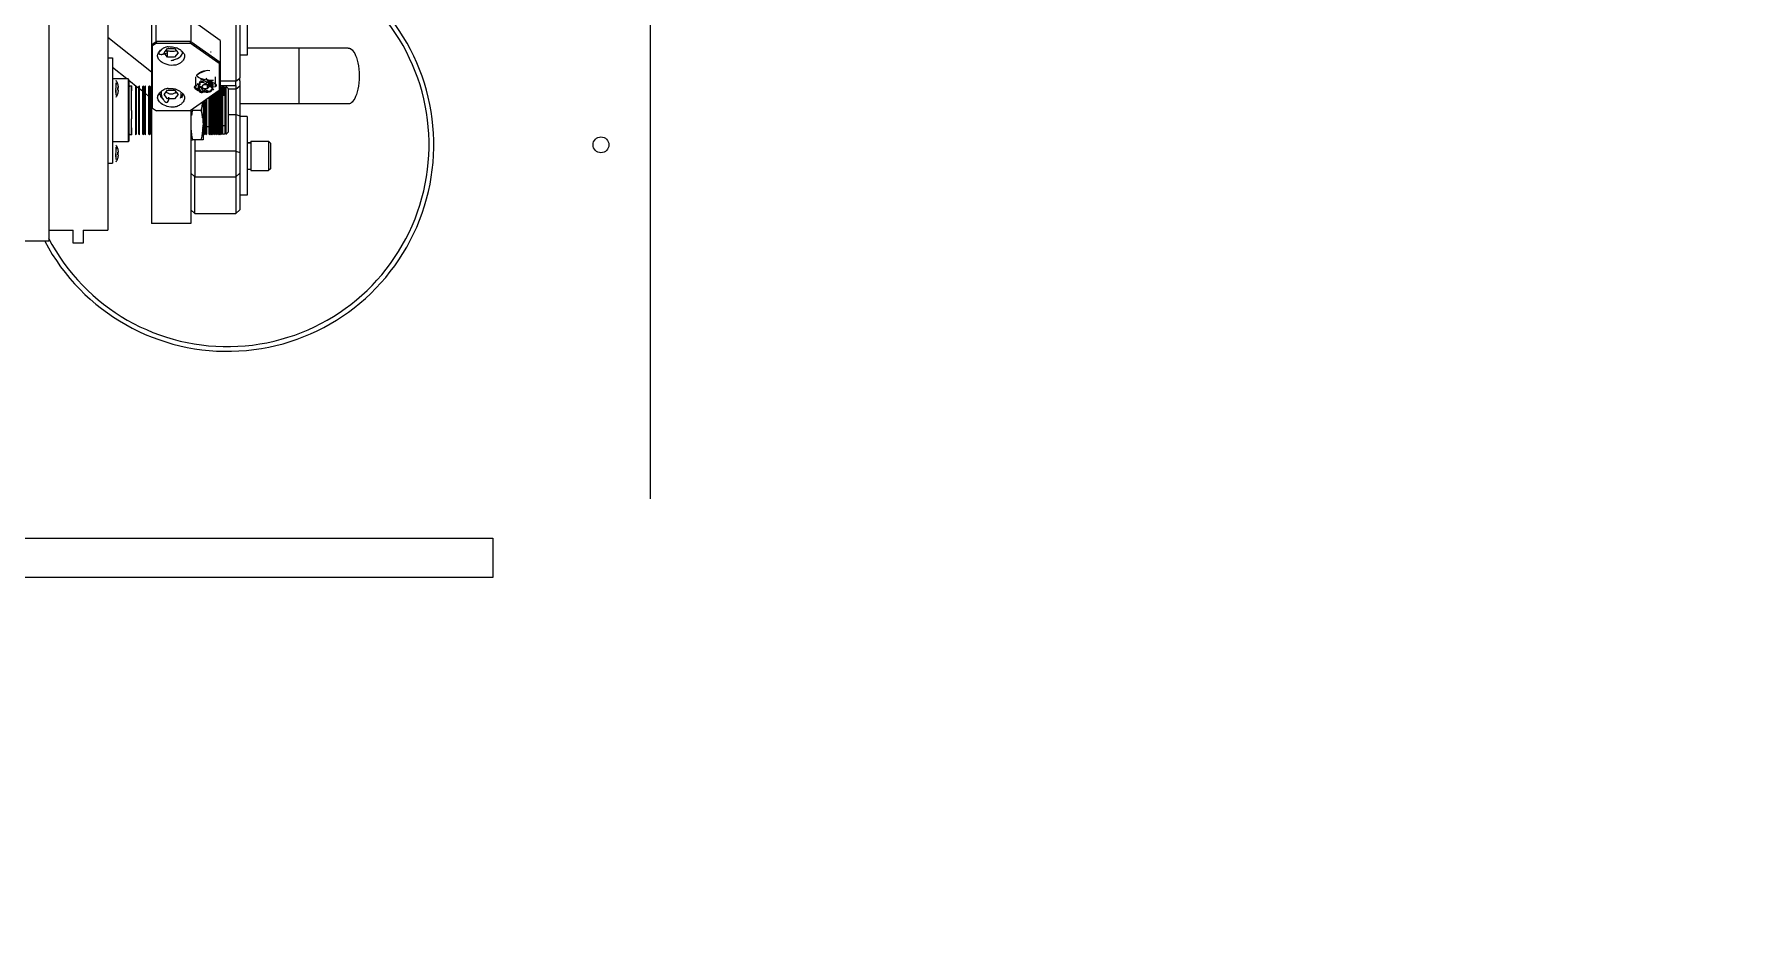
# Model space of a CAD drawing. Header units: centimetres. Extents: x 405464 to 563355, y 50011 to 66875.
# Drawn here: x 512105.6 to 512160.4, y 53160.4 to 53189.4 of the extents above; entities that cross this region are included whole.
import ezdxf

# ---------------------------------------------------------------- set-up
doc = ezdxf.new("R2010")
doc.units = ezdxf.units.CM
doc.linetypes.add('DASHED2', pattern=[9.525, 6.35, -3.175])
doc.layers.get('0').update_dxf_attribs({"lineweight": 9})
doc.layers.add('0-KRCN-MİMARİ-220526', color=8, linetype='Continuous', lineweight=9)
doc.layers.add('03__ASM_ALL_CURVES', color=7, linetype='Continuous')
doc.layers.add('DV_alçıpanel_duvar_yeni', color=1, linetype='Continuous', lineweight=20, true_color=0xff0000)

# ---------------------------------------------------------------- blocks, each defined once
blk = doc.blocks.new('A$C64829d13')
at = {"color": 8, "linetype": 'Continuous'}
for p, q in [((148.5697, 92.3624), (158.3106, 92.3624)), ((148.5697, 92.1973), (148.5697, 92.3624)), ((158.3106, 92.1973), (148.5697, 92.1973)), ((147.9093, 89.8818), (147.9093, 92.0322)), ((150.2896, 90.959), (150.3308, 90.959)), ((150.2896, 90.9048), (150.2896, 90.959)), ((150.3308, 90.959), (150.3308, 90.9048)), ((150.434, 90.9508), (150.5413, 90.9508)), ((150.434, 85.8492), (150.434, 90.9508)), ((149.8375, 90.8765), (150.0026, 90.8765)), ((149.8375, 90.4037), (149.8375, 90.8765)), ((150.0026, 86.0724), (150.0026, 90.8765)), ((150.2896, 90.9048), (150.1864, 90.9048)), ((150.1864, 89.6865), (150.1864, 90.9048)), ((150.434, 90.9048), (150.3308, 90.9048)), ((149.6311, 90.8187), (149.6477, 90.8352)), ((149.6311, 90.7579), (149.6311, 90.8187)), ((149.821, 90.8352), (149.6477, 90.8352)), ((149.6477, 90.2976), (149.6477, 90.8352)), ((149.821, 90.8352), (149.821, 90.6812)), ((149.8375, 90.8187), (149.821, 90.8352)), ((149.6014, 90.7579), (149.6311, 90.7579)), ((149.6014, 90.4277), (149.6014, 90.7579)), ((149.6311, 90.6989), (149.6311, 90.7579)), ((149.6311, 90.2779), (149.6311, 90.6989)), ((149.5034, 90.6464), (149.5116, 90.6547)), ((149.5034, 90.5391), (149.5034, 90.6464)), ((149.5859, 90.6547), (149.5116, 90.6547)), ((149.5116, 90.5309), (149.5116, 90.6547)), ((149.5859, 90.5309), (149.5859, 90.6547)), ((149.6014, 90.6479), (149.5859, 90.6479)), ((149.6477, 90.6812), (149.6311, 90.6657)), ((149.821, 90.6812), (149.6477, 90.6812)), ((149.821, 90.5256), (149.821, 90.6812)), ((149.821, 90.6812), (149.8375, 90.6657)), ((150.1864, 90.623), (150.1666, 90.623)), ((150.1666, 90.1805), (150.1666, 90.623)), ((149.6477, 90.5722), (149.6311, 90.5786)), ((149.6477, 90.5722), (149.821, 90.5722)), ((150.1439, 90.5876), (150.1406, 90.5876)), ((150.1439, 90.5771), (150.1406, 90.5771)), ((150.1439, 90.5876), (150.1409, 90.5876)), ((150.1439, 90.5771), (150.1432, 90.5771)), ((150.1439, 90.6025), (150.1437, 90.6027)), ((150.1439, 90.5622), (150.1437, 90.562)), ((150.1439, 90.5876), (150.1438, 90.5841)), ((150.1438, 90.5806), (150.1438, 90.5841)), ((150.1439, 90.5771), (150.1438, 90.5806)), ((150.151, 90.6056), (150.151, 90.6073)), ((150.151, 90.5591), (150.151, 90.5574)), ((150.1511, 90.5564), (150.1512, 90.5574)), ((150.1512, 90.6073), (150.1513, 90.6041)), ((150.1512, 90.5574), (150.1516, 90.5735)), ((150.1513, 90.6041), (150.1516, 90.5912)), ((150.1516, 90.5912), (150.1516, 90.5895)), ((150.1516, 90.5895), (150.1517, 90.586)), ((150.1516, 90.5752), (150.1517, 90.5787)), ((150.1516, 90.5735), (150.1516, 90.5752)), ((149.5034, 90.5391), (149.5116, 90.5309)), ((149.5859, 90.5309), (149.5116, 90.5309)), ((149.5859, 90.5383), (149.6014, 90.5383)), ((149.6014, 90.5376), (149.5859, 90.5376)), ((149.6807, 90.4932), (149.6906, 90.5032)), ((149.6807, 90.3103), (149.6807, 90.4932)), ((149.6906, 90.3002), (149.6906, 90.5032)), ((149.6947, 90.499), (149.6989, 90.5033)), ((149.6947, 90.3044), (149.6947, 90.499)), ((149.6989, 90.5033), (149.7031, 90.499)), ((149.7073, 90.5033), (149.7031, 90.499)), ((149.7031, 90.499), (149.7031, 90.3044)), ((149.7073, 90.5033), (149.7104, 90.5002)), ((149.7073, 90.3002), (149.7073, 90.5032)), ((149.7116, 90.5008), (149.7157, 90.5049)), ((149.7116, 90.5008), (149.7116, 90.3027)), ((149.7157, 90.3176), (149.7157, 90.5049)), ((149.7159, 90.5049), (149.7159, 90.3177)), ((149.72, 90.5008), (149.7159, 90.5049)), ((149.72, 90.5008), (149.7241, 90.5049)), ((149.72, 90.5008), (149.72, 90.3194)), ((149.7241, 90.3235), (149.7241, 90.5049)), ((149.7284, 90.5008), (149.7325, 90.5049)), ((149.7284, 90.5008), (149.7284, 90.3266)), ((149.7325, 90.3288), (149.7325, 90.5049)), ((149.7368, 90.5008), (149.741, 90.5049)), ((149.7368, 90.5008), (149.7368, 90.3347)), ((149.741, 90.3355), (149.741, 90.5049)), ((149.7453, 90.5008), (149.7494, 90.5049)), ((149.7453, 90.5008), (149.7453, 90.3398)), ((149.7494, 90.3414), (149.7494, 90.5049)), ((149.7496, 90.5049), (149.7496, 90.3415)), ((149.7537, 90.5008), (149.7496, 90.5049)), ((149.7537, 90.5008), (149.7578, 90.5049)), ((149.7537, 90.5008), (149.7537, 90.3445)), ((149.7578, 90.3474), (149.7578, 90.5049)), ((149.758, 90.5049), (149.758, 90.3475)), ((149.7621, 90.5008), (149.758, 90.5049)), ((149.7621, 90.3504), (149.7621, 90.5008)), ((149.7705, 90.5008), (149.7747, 90.5049)), ((149.7705, 90.5008), (149.7705, 90.3564)), ((149.7747, 90.3593), (149.7747, 90.5049)), ((149.779, 90.5008), (149.7831, 90.5049)), ((149.779, 90.5008), (149.779, 90.3638)), ((149.7831, 90.3653), (149.7831, 90.5049)), ((149.786, 90.3673), (149.786, 90.5257)), ((149.786, 90.5256), (149.8305, 90.5256)), ((149.8375, 90.5256), (149.8305, 90.5256)), ((150.0065, 90.5008), (150.0106, 90.5049)), ((150.0065, 90.5008), (150.0065, 90.3027)), ((150.0106, 90.2985), (150.0106, 90.5049)), ((150.0108, 90.5049), (150.0108, 90.2985)), ((150.0149, 90.5008), (150.0108, 90.5049)), ((150.0149, 90.3027), (150.0149, 90.5008)), ((150.0277, 90.5049), (150.0277, 90.2985)), ((150.0318, 90.5008), (150.0277, 90.5049)), ((150.0318, 90.3027), (150.0318, 90.5008)), ((150.0361, 90.5049), (150.0361, 90.2985)), ((150.0402, 90.5008), (150.0361, 90.5049)), ((150.0402, 90.3027), (150.0402, 90.5008)), ((150.0529, 90.5049), (150.0529, 90.2985)), ((150.0571, 90.5008), (150.0529, 90.5049)), ((150.0571, 90.3027), (150.0571, 90.5008)), ((150.0655, 90.5008), (150.0696, 90.5049)), ((150.0655, 90.5008), (150.0655, 90.3027)), ((150.0696, 90.2985), (150.0696, 90.5049)), ((150.0868, 90.5048), (150.0867, 90.4839)), ((150.0867, 90.4749), (150.0868, 90.5043)), ((150.0867, 90.4839), (150.0867, 90.4749)), ((150.0869, 90.5043), (150.0868, 90.5049)), ((150.0868, 90.5043), (150.0868, 90.5048)), ((150.0956, 90.5289), (150.1005, 90.5338)), ((150.0956, 90.5289), (150.0956, 90.2746)), ((150.1005, 90.5338), (150.1666, 90.5338)), ((150.1005, 90.2697), (150.1005, 90.5338)), ((149.6014, 90.4277), (149.6311, 90.4277)), ((149.6311, 90.4259), (149.6477, 90.4196)), ((149.6807, 90.4196), (149.6477, 90.4196)), ((149.6968, 90.4662), (149.7031, 90.4662)), ((149.7073, 90.4662), (149.7104, 90.4662)), ((149.7284, 90.4688), (149.7241, 90.4688)), ((149.7368, 90.4688), (149.7325, 90.4688)), ((149.7453, 90.4688), (149.741, 90.4688)), ((149.7705, 90.4688), (149.7621, 90.4688)), ((149.779, 90.4196), (149.7731, 90.4196)), ((149.786, 90.4196), (149.7831, 90.4196)), ((150.0867, 90.4749), (150.0868, 90.4514)), ((150.0868, 90.4514), (150.0868, 90.4367)), ((149.1771, 90.3747), (149.6311, 90.3747)), ((149.3835, 90.1401), (149.3835, 90.3747)), ((149.7031, 90.3373), (149.6968, 90.3373)), ((149.699, 90.3002), (149.699, 90.3373)), ((149.7104, 90.3373), (149.7073, 90.3373)), ((149.7186, 90.3182), (149.8396, 90.4037)), ((149.793, 90.4017), (149.8305, 90.4017)), ((149.8375, 90.4037), (149.9808, 90.4037)), ((149.8903, 90.3349), (149.9052, 90.3531)), ((149.9052, 90.3531), (149.935, 90.3531)), ((149.9303, 90.3514), (149.9296, 90.3461)), ((149.9324, 90.3636), (149.9318, 90.3624)), ((149.935, 90.3531), (149.9499, 90.3349)), ((149.9808, 90.4037), (149.9828, 90.4037)), ((149.9977, 90.3918), (149.9808, 90.4037)), ((150.0026, 90.3897), (149.9977, 90.3918)), ((149.9977, 90.3918), (149.9977, 90.1308)), ((149.9983, 90.3927), (150.0026, 90.3897)), ((150.0026, 90.3511), (150.0065, 90.348)), ((150.0149, 90.3414), (150.0277, 90.3314)), ((150.0867, 90.4017), (150.0868, 90.3834)), ((150.0868, 90.3834), (150.0867, 90.3668)), ((149.6477, 90.313), (149.6311, 90.298)), ((149.6477, 90.2788), (149.6311, 90.2661)), ((149.6311, 90.2779), (149.6311, 90.2652)), ((149.6477, 90.313), (149.6807, 90.313)), ((149.7137, 90.2976), (149.6477, 90.2976)), ((149.6477, 90.2976), (149.6477, 90.2788)), ((149.6477, 90.2788), (149.7137, 90.2788)), ((149.6477, 88.6229), (149.6477, 90.2788)), ((149.6807, 90.3103), (149.6889, 90.3019)), ((149.6947, 90.313), (149.699, 90.313)), ((149.7031, 90.3044), (149.699, 90.3002)), ((149.7031, 90.3044), (149.7073, 90.3002)), ((149.7073, 90.313), (149.7116, 90.313)), ((149.7193, 90.3202), (149.7137, 90.3162)), ((149.7186, 90.3182), (149.7137, 90.3162)), ((149.7137, 90.1081), (149.7137, 90.3162)), ((149.7186, 90.2044), (149.7186, 90.3182)), ((149.7284, 90.3347), (149.7241, 90.3347)), ((149.7368, 90.3347), (149.7325, 90.3347)), ((149.7345, 90.2613), (149.7345, 90.2987)), ((149.7486, 90.2847), (149.7499, 90.2826)), ((149.7493, 90.2758), (149.7553, 90.2792)), ((149.7609, 90.3022), (149.7683, 90.3113)), ((149.7609, 90.3022), (149.7609, 90.2976)), ((149.7683, 90.293), (149.7609, 90.3022)), ((149.7683, 90.3113), (149.7832, 90.3113)), ((149.7683, 90.2976), (149.7683, 90.3113)), ((149.7832, 90.293), (149.7683, 90.293)), ((149.7779, 90.2725), (149.7715, 90.2738)), ((149.7832, 90.3113), (149.7907, 90.3022)), ((149.7907, 90.3022), (149.7832, 90.293)), ((149.8026, 90.292), (149.7967, 90.292)), ((149.8043, 90.2932), (149.8054, 90.2981)), ((149.8057, 90.3094), (149.8047, 90.3146)), ((149.817, 90.2613), (149.817, 90.2987)), ((149.9052, 90.3166), (149.8903, 90.3349)), ((149.9018, 90.3267), (149.8996, 90.3247)), ((149.9072, 90.3296), (149.9018, 90.3267)), ((149.935, 90.3166), (149.9052, 90.3166)), ((149.9267, 90.3315), (149.9201, 90.3321)), ((149.9499, 90.3349), (149.935, 90.3166)), ((149.9411, 90.3242), (149.9383, 90.3267)), ((150.0065, 90.3027), (150.0106, 90.2985)), ((150.0149, 90.3027), (150.0108, 90.2985)), ((150.0318, 90.3027), (150.0277, 90.2985)), ((150.0332, 90.327), (150.0361, 90.3247)), ((150.0402, 90.3027), (150.0361, 90.2985)), ((150.0402, 90.3215), (150.0529, 90.3114)), ((150.0571, 90.3027), (150.0529, 90.2985)), ((150.0592, 90.3065), (150.0971, 90.2766)), ((150.0655, 90.3027), (150.0696, 90.2985)), ((150.0867, 90.3286), (150.0868, 90.2991)), ((150.0868, 90.2987), (150.0867, 90.3196)), ((150.0868, 90.2991), (150.0868, 90.2987)), ((150.0869, 90.2991), (150.0868, 90.2986)), ((150.0956, 90.2746), (150.1005, 90.2697)), ((150.1005, 90.2697), (150.1666, 90.2697)), ((150.1059, 90.2697), (150.1666, 90.2218)), ((150.1439, 90.3167), (150.1406, 90.3167)), ((150.1439, 90.3061), (150.1406, 90.3061)), ((150.1439, 90.3167), (150.1409, 90.3167)), ((150.1439, 90.3061), (150.1432, 90.3061)), ((150.1439, 90.3316), (150.1437, 90.3318)), ((150.1439, 90.2912), (150.1437, 90.2911)), ((150.1439, 90.3167), (150.1438, 90.3132)), ((150.1438, 90.3097), (150.1438, 90.3132)), ((150.1439, 90.3061), (150.1438, 90.3097)), ((150.151, 90.3347), (150.151, 90.3364)), ((150.151, 90.2882), (150.151, 90.2864)), ((150.1512, 90.3363), (150.1516, 90.3202)), ((150.1512, 90.2865), (150.1516, 90.3026)), ((150.1516, 90.3202), (150.1516, 90.3186)), ((150.1516, 90.3186), (150.1517, 90.3151)), ((150.1516, 90.3043), (150.1517, 90.3078)), ((150.1516, 90.3026), (150.1516, 90.3043)), ((149.6311, 90.1604), (149.6311, 90.2652)), ((149.7137, 90.1994), (149.7186, 90.2044)), ((149.8375, 90.1119), (149.7137, 90.1994)), ((149.7186, 90.2044), (149.8396, 90.1189)), ((150.1864, 90.0944), (150.0026, 90.2392)), ((149.1771, 90.1401), (149.6014, 90.1401)), ((149.6014, 90.1703), (149.6311, 90.1703)), ((149.6014, 89.8401), (149.6014, 90.1703)), ((149.6311, 90.0339), (149.6311, 90.1604)), ((149.7345, 90.1847), (149.7345, 90.1932)), ((149.821, 90.132), (149.821, 90.1235)), ((149.8758, 90.1527), (149.8781, 90.1528)), ((149.8903, 90.1597), (149.9052, 90.178)), ((149.9052, 90.1415), (149.8903, 90.1597)), ((149.9052, 90.178), (149.935, 90.178)), ((149.935, 90.1415), (149.9052, 90.1415)), ((149.935, 90.178), (149.935, 90.157)), ((149.935, 90.178), (149.9499, 90.1597)), ((149.9499, 90.1597), (149.935, 90.1415)), ((149.935, 90.157), (149.9396, 90.1513)), ((149.9808, 90.1189), (149.9977, 90.1308)), ((150.0026, 90.1259), (149.9828, 90.1119)), ((149.9977, 90.1308), (150.0026, 90.1259)), ((150.1864, 90.1805), (150.1666, 90.1805)), ((149.7137, 90.1081), (149.8375, 90.0206)), ((149.8396, 90.1189), (149.8375, 90.1119)), ((149.8375, 90.1119), (149.9828, 90.1119)), ((149.8375, 90.0045), (149.8375, 90.1119)), ((149.9808, 90.1189), (149.8396, 90.1189)), ((149.9828, 90.1119), (149.9808, 90.1189)), ((149.9828, 90.1119), (149.9828, 89.9986))]:
    blk.add_line(p, q, dxfattribs=at)
for points in [[(150.1438, 90.5841), (150.1437, 90.5824), (150.1438, 90.5806), (150.1438, 90.5788), (150.1439, 90.5771)], [(150.0868, 90.5049), (150.0869, 90.5043), (150.0868, 90.5028), (150.0869, 90.5002), (150.0868, 90.4962)], [(149.9201, 90.3321), (149.9134, 90.3315), (149.9072, 90.3296)], [(149.9383, 90.3267), (149.933, 90.3296), (149.9267, 90.3315)], [(150.0868, 90.2986), (150.0869, 90.2991), (150.0868, 90.3007), (150.0869, 90.3033), (150.0868, 90.3072)], [(150.1438, 90.3132), (150.1437, 90.3114), (150.1438, 90.3097), (150.1438, 90.3079), (150.1439, 90.3061)]]:
    blk.add_lwpolyline(points, dxfattribs=at)
blk.add_circle((148.1157, 90.5463), 0.0332, dxfattribs=at)
for centre, radius, start, end in [((149.6841, 90.5463), 0.8668, 27.85807, 223.99025), ((149.6841, 90.5463), 0.847, 27.55344, 223.92272), ((150.1994, 90.5824), 0.059, 160.01512, 174.86598), ((150.1994, 90.5824), 0.059, 185.13402, 199.98488), ((150.1994, 90.5824), 0.0593, 143.99901, 159.92223), ((150.1994, 90.5824), 0.0593, 200.07777, 216.00099), ((150.5799, 90.6066), 0.4289, 180.14016, 180.79588), ((150.5799, 90.5581), 0.4289, 179.20412, 179.85984), ((150.9486, 90.6111), 0.7976, 180.75, 180.97532), ((151.1532, 90.6146), 1.0022, 180.97381, 181.18425), ((151.1532, 90.5501), 1.0022, 178.81575, 179.02619), ((150.9486, 90.5536), 0.7976, 179.02468, 179.25), ((151.3085, 90.6178), 1.1576, 181.18358, 181.41158), ((151.3679, 90.5456), 1.217, 178.26848, 178.81027), ((151.3984, 90.62), 1.2475, 181.41098, 181.72794), ((150.0622, 90.4619), 0.2763, 175.2649, 177.43783), ((150.0934, 90.4592), 0.3076, 171.41013, 175.23056), ((150.13, 90.4539), 0.3445, 169.72354, 171.44514), ((150.1581, 90.4488), 0.3731, 168.12185, 169.72376), ((150.0442, 90.4017), 0.1116, 62.50339, 67.54514), ((150.0439, 90.4628), 0.2579, 177.43729, 179.80228), ((150.1171, 90.4713), 0.3315, 186.75227, 190.31001), ((150.1581, 90.4785), 0.3731, 190.27616, 191.87815), ((149.5001, 90.4723), 0.3379, 347.95197, 351.55474), ((133.0718, 90.4263), 17.0149, 359.91734, 0.03505), ((150.1161, 90.3323), 0.3305, 169.73577, 173.3443), ((150.1575, 90.325), 0.3725, 168.12126, 169.77001), ((149.4854, 90.3282), 0.3529, 11.5934, 12.019), ((149.8993, 90.3221), 0.0639, 21.85734, 28.2339), ((149.8963, 90.3158), 0.0729, 21.88343, 28.35685), ((162.3461, 90.3465), 12.2594, 179.90546, 180.08388), ((150.1994, 90.3114), 0.0593, 143.99901, 159.92223), ((149.9567, 90.4777), 0.2694, 216.94179, 217.40454), ((149.7884, 90.3626), 0.0898, 240.52961, 243.6863), ((149.7882, 90.2995), 0.0426, 178.9955, 182.30386), ((149.7938, 90.3734), 0.1018, 243.64707, 245.1282), ((149.7973, 90.381), 0.1102, 245.14069, 247.96469), ((149.7988, 90.3846), 0.1142, 247.94791, 252.03423), ((149.7956, 90.3744), 0.1034, 251.99055, 256.53357), ((149.7342, 90.3208), 0.0516, 315.76642, 318.17067), ((149.7272, 90.3271), 0.0609, 318.16663, 320.30983), ((149.8222, 90.2791), 0.0582, 136.89243, 140.35374), ((149.7989, 90.3844), 0.0924, 272.30161, 273.3792), ((149.9206, 90.3811), 0.07, 233.1108, 238.35395), ((149.9258, 90.3896), 0.0799, 238.35063, 244.1336), ((149.9283, 90.3946), 0.0855, 244.09696, 247.91896), ((149.9143, 90.2742), 0.0559, 97.07724, 109.82256), ((149.9286, 90.3952), 0.0861, 247.89181, 256.52234), ((149.9117, 90.2446), 0.0858, 68.61629, 76.38501), ((149.9259, 90.3652), 0.0559, 277.20804, 290.93933), ((149.9253, 90.3668), 0.0576, 290.88621, 301.19475), ((149.9257, 90.3663), 0.057, 301.19173, 305.21606), ((150.0442, 90.4017), 0.1116, 292.45486, 297.49661), ((150.1994, 90.3114), 0.059, 160.01512, 174.86598), ((150.1994, 90.3114), 0.059, 185.13402, 199.98488), ((150.1994, 90.3114), 0.0593, 200.07777, 216.00099), ((150.5799, 90.3357), 0.4289, 180.14016, 180.79588), ((150.5799, 90.2871), 0.4289, 179.20412, 179.85984), ((150.9486, 90.3402), 0.7976, 180.75, 180.97532), ((151.1532, 90.3436), 1.0022, 180.97381, 181.18425), ((151.1532, 90.2792), 1.0022, 178.81575, 179.02619), ((150.9486, 90.2827), 0.7976, 179.02468, 179.25), ((151.3679, 90.3482), 1.217, 181.18973, 181.73152), ((151.3679, 90.2746), 1.217, 178.26848, 178.81027), ((149.7536, 90.0211), 0.1349, 89.49118, 90.6916), ((149.9191, 90.204), 0.0675, 233.06192, 235.88498), ((149.9221, 90.2083), 0.0727, 235.87892, 238.30463), ((149.9247, 90.2127), 0.0778, 238.31049, 241.43042), ((149.9269, 90.2165), 0.0822, 241.42344, 244.09408), ((149.9284, 90.2198), 0.0858, 244.10219, 248.90661), ((149.926, 90.1894), 0.0552, 277.16344, 284.99685), ((149.9979, 89.9872), 0.1837, 106.23839, 108.33966), ((149.9257, 90.1907), 0.0566, 284.98311, 289.75659), ((149.9254, 90.1916), 0.0575, 289.75626, 295.41083), ((149.9823, 90.0407), 0.1279, 103.84184, 106.24352), ((149.9253, 90.1918), 0.0577, 295.40466, 301.19331), ((149.9257, 90.1911), 0.057, 301.19173, 305.21606), ((149.9264, 90.1902), 0.0557, 305.21684, 308.35631), ((149.9654, 90.121), 0.0458, 96.38266, 97.65716), ((149.9645, 90.129), 0.0378, 93.92576, 96.41843)]:
    blk.add_arc(centre, radius, start, end, dxfattribs=at)
for points, knots in [([(150.151, 90.5574), (150.151, 90.5571), (150.1508, 90.557), (150.1511, 90.5564), (150.1511, 90.5564)], [0, 0, 0, 0, 0.919772, 1, 1, 1, 1]), ([(150.151, 90.6073), (150.151, 90.6077), (150.1511, 90.609), (150.1512, 90.6076), (150.1512, 90.6073)], [0, 0, 0, 0, 0.48264, 1, 1, 1, 1]), ([(149.8373, 90.474), (149.8369, 90.4826), (149.8353, 90.5), (149.8324, 90.5171), (149.8305, 90.5256)], [0, 0, 0, 0, 0.499392, 1, 1, 1, 1]), ([(149.7879, 90.4323), (149.7873, 90.4375), (149.7863, 90.4479), (149.786, 90.4584), (149.786, 90.4636)], [0, 0, 0, 0, 0.500488, 1, 1, 1, 1]), ([(149.167, 90.1429), (149.1661, 90.1434), (149.1605, 90.1471), (149.1492, 90.1599), (149.135, 90.1989), (149.1288, 90.2574), (149.135, 90.3158), (149.1492, 90.3548), (149.1646, 90.3723), (149.1733, 90.3747), (149.1771, 90.3747)], [0, 0, 0, 0, 0.027779, 0.166668, 0.305557, 0.444445, 0.583334, 0.722223, 0.861111, 1, 1, 1, 1]), ([(149.8633, 90.3489), (149.8633, 90.3518), (149.8646, 90.3581), (149.8677, 90.3637), (149.8696, 90.3663)], [0, 0, 0, 0, 0.47506, 1, 1, 1, 1]), ([(149.8703, 90.3327), (149.8683, 90.3351), (149.8648, 90.3401), (149.8633, 90.3461), (149.8633, 90.3489)], [0, 0, 0, 0, 0.530537, 1, 1, 1, 1]), ([(149.8696, 90.3663), (149.8706, 90.3677), (149.8727, 90.3703), (149.8751, 90.3726), (149.8764, 90.3738)], [0, 0, 0, 0, 0.490574, 1, 1, 1, 1]), ([(149.8754, 90.3487), (149.8737, 90.3466), (149.8717, 90.341), (149.8719, 90.3353), (149.8723, 90.3322)], [0, 0, 0, 0, 0.459135, 1, 1, 1, 1]), ([(149.8764, 90.3738), (149.8805, 90.3775), (149.8902, 90.3839), (149.9014, 90.3872), (149.9072, 90.388)], [0, 0, 0, 0, 0.48446, 1, 1, 1, 1]), ([(149.8808, 90.3509), (149.8788, 90.3484), (149.877, 90.3411), (149.8783, 90.3342), (149.8793, 90.3304)], [0, 0, 0, 0, 0.447158, 1, 1, 1, 1]), ([(149.9072, 90.388), (149.9168, 90.3892), (149.9364, 90.3867), (149.954, 90.3782), (149.9616, 90.3726)], [0, 0, 0, 0, 0.505115, 1, 1, 1, 1]), ([(149.93, 90.3572), (149.9297, 90.3559), (149.9291, 90.353), (149.9288, 90.3501), (149.9286, 90.3486)], [0, 0, 0, 0, 0.462376, 1, 1, 1, 1]), ([(149.9318, 90.3624), (149.9314, 90.3616), (149.9307, 90.3599), (149.9302, 90.3581), (149.93, 90.3572)], [0, 0, 0, 0, 0.46411, 1, 1, 1, 1]), ([(149.9465, 90.3646), (149.9444, 90.3664), (149.939, 90.3702), (149.9337, 90.3659), (149.9324, 90.3636)], [0, 0, 0, 0, 0.517656, 1, 1, 1, 1]), ([(149.9556, 90.3524), (149.9543, 90.3548), (149.9516, 90.3591), (149.9483, 90.363), (149.9465, 90.3646)], [0, 0, 0, 0, 0.531895, 1, 1, 1, 1]), ([(149.9609, 90.3393), (149.9606, 90.3404), (149.9599, 90.3426), (149.9591, 90.3448), (149.9586, 90.3459)], [0, 0, 0, 0, 0.49621, 1, 1, 1, 1]), ([(149.9608, 90.3212), (149.962, 90.3237), (149.9628, 90.33), (149.9617, 90.3361), (149.9609, 90.3393)], [0, 0, 0, 0, 0.456608, 1, 1, 1, 1]), ([(149.9616, 90.3726), (149.9629, 90.3715), (149.9656, 90.3694), (149.968, 90.367), (149.9691, 90.3658)], [0, 0, 0, 0, 0.512935, 1, 1, 1, 1]), ([(149.9674, 90.3313), (149.9671, 90.3333), (149.9661, 90.3372), (149.9647, 90.341), (149.964, 90.3429)], [0, 0, 0, 0, 0.491622, 1, 1, 1, 1]), ([(149.9691, 90.3658), (149.9713, 90.3633), (149.9751, 90.3581), (149.9769, 90.3518), (149.9769, 90.3489)], [0, 0, 0, 0, 0.532562, 1, 1, 1, 1]), ([(149.9769, 90.3489), (149.9769, 90.346), (149.9756, 90.3399), (149.9726, 90.3345), (149.9708, 90.3318)], [0, 0, 0, 0, 0.475772, 1, 1, 1, 1]), ([(150.151, 90.3364), (150.151, 90.3367), (150.1511, 90.3381), (150.1512, 90.3367), (150.1512, 90.3363)], [0, 0, 0, 0, 0.48264, 1, 1, 1, 1]), ([(149.7442, 90.2844), (149.7404, 90.2866), (149.7348, 90.2898), (149.7299, 90.2969), (149.7307, 90.2993)], [0, 0, 0, 0, 0.633002, 1, 1, 1, 1]), ([(149.7307, 90.2993), (149.7314, 90.3013), (149.7382, 90.3049), (149.7445, 90.3051), (149.7489, 90.3053)], [0, 0, 0, 0, 0.328504, 1, 1, 1, 1]), ([(149.7749, 90.2666), (149.7629, 90.2806), (149.7318, 90.3113), (149.78, 90.3334), (149.8269, 90.3166), (149.8208, 90.298)], [0, 0, 0, 0, 0.401876, 0.573668, 1, 1, 1, 1]), ([(149.7414, 90.3158), (149.753, 90.3004), (149.7753, 90.2658), (149.8091, 90.2927), (149.809, 90.3276), (149.7848, 90.3242), (149.7797, 90.3188)], [0, 0, 0, 0, 0.437734, 0.625215, 0.832675, 1, 1, 1, 1]), ([(149.7749, 90.2666), (149.7623, 90.2814), (149.7299, 90.324), (149.783, 90.3247), (149.8286, 90.3163), (149.8106, 90.2925), (149.8044, 90.2921)], [0, 0, 0, 0, 0.38926, 0.605084, 0.874004, 1, 1, 1, 1]), ([(149.8101, 90.2886), (149.7985, 90.3039), (149.7765, 90.3383), (149.7425, 90.3118), (149.7422, 90.2777), (149.7662, 90.2797), (149.7712, 90.2848)], [0, 0, 0, 0, 0.439345, 0.62707, 0.835692, 1, 1, 1, 1]), ([(149.7423, 90.2768), (149.7666, 90.2773), (149.8519, 90.2608), (149.7772, 90.2308), (149.7582, 90.2337)], [0, 0, 0, 0, 0.559074, 1, 1, 1, 1]), ([(149.7427, 90.3141), (149.7559, 90.2969), (149.8242, 90.2563), (149.7962, 90.3309), (149.7859, 90.3242)], [0, 0, 0, 0, 0.638338, 1, 1, 1, 1]), ([(149.8101, 90.2886), (149.7967, 90.3064), (149.7274, 90.3497), (149.7553, 90.2734), (149.7656, 90.2802)], [0, 0, 0, 0, 0.643254, 1, 1, 1, 1]), ([(149.7521, 90.3202), (149.7499, 90.3176), (149.7467, 90.311), (149.7457, 90.3039), (149.7456, 90.3002)], [0, 0, 0, 0, 0.480342, 1, 1, 1, 1]), ([(149.7456, 90.2978), (149.7457, 90.2954), (149.7463, 90.2909), (149.7477, 90.2866), (149.7486, 90.2847)], [0, 0, 0, 0, 0.523603, 1, 1, 1, 1]), ([(149.7499, 90.2826), (149.7503, 90.282), (149.7511, 90.2809), (149.7521, 90.2799), (149.7527, 90.2795)], [0, 0, 0, 0, 0.513921, 1, 1, 1, 1]), ([(149.7576, 90.3244), (149.7566, 90.3239), (149.7545, 90.3227), (149.7529, 90.3211), (149.7521, 90.3202)], [0, 0, 0, 0, 0.497654, 1, 1, 1, 1]), ([(149.7527, 90.2795), (149.7539, 90.2785), (149.7571, 90.2771), (149.7605, 90.2777), (149.7622, 90.2784)], [0, 0, 0, 0, 0.469673, 1, 1, 1, 1]), ([(149.7622, 90.2784), (149.7627, 90.2786), (149.7639, 90.2791), (149.7651, 90.2798), (149.7656, 90.2802)], [0, 0, 0, 0, 0.475278, 1, 1, 1, 1]), ([(149.7898, 90.2719), (149.7879, 90.2718), (149.7839, 90.2718), (149.7799, 90.2722), (149.7779, 90.2725)], [0, 0, 0, 0, 0.476333, 1, 1, 1, 1]), ([(149.7894, 90.326), (149.7888, 90.3257), (149.7876, 90.3252), (149.7865, 90.3245), (149.7859, 90.3242)], [0, 0, 0, 0, 0.475278, 1, 1, 1, 1]), ([(149.8047, 90.3146), (149.8038, 90.3183), (149.8011, 90.3258), (149.7925, 90.3271), (149.7894, 90.326)], [0, 0, 0, 0, 0.536475, 1, 1, 1, 1]), ([(149.7964, 90.2734), (149.7954, 90.273), (149.7932, 90.2724), (149.791, 90.272), (149.7898, 90.2719)], [0, 0, 0, 0, 0.477347, 1, 1, 1, 1]), ([(149.7939, 90.2799), (149.7949, 90.2804), (149.7967, 90.2814), (149.7983, 90.2829), (149.799, 90.2836)], [0, 0, 0, 0, 0.498534, 1, 1, 1, 1]), ([(149.799, 90.2836), (149.8002, 90.2849), (149.8023, 90.288), (149.8037, 90.2914), (149.8043, 90.2932)], [0, 0, 0, 0, 0.485158, 1, 1, 1, 1]), ([(149.8, 90.2832), (149.8, 90.2827), (149.7999, 90.2816), (149.7997, 90.2806), (149.7995, 90.28)], [0, 0, 0, 0, 0.46391, 1, 1, 1, 1]), ([(149.8028, 90.3153), (149.8077, 90.3128), (149.8147, 90.3093), (149.8218, 90.301), (149.8208, 90.298)], [0, 0, 0, 0, 0.639989, 1, 1, 1, 1]), ([(149.8054, 90.2981), (149.8057, 90.3), (149.806, 90.3038), (149.8059, 90.3075), (149.8057, 90.3094)], [0, 0, 0, 0, 0.503166, 1, 1, 1, 1]), ([(149.8786, 90.3252), (149.877, 90.3263), (149.8742, 90.3287), (149.8715, 90.3314), (149.8703, 90.3327)], [0, 0, 0, 0, 0.514587, 1, 1, 1, 1]), ([(149.9204, 90.3095), (149.9184, 90.3097), (149.9144, 90.3101), (149.9105, 90.3109), (149.9085, 90.3114)], [0, 0, 0, 0, 0.497925, 1, 1, 1, 1]), ([(149.9329, 90.3097), (149.9309, 90.3095), (149.9267, 90.3092), (149.9225, 90.3093), (149.9204, 90.3095)], [0, 0, 0, 0, 0.495389, 1, 1, 1, 1]), ([(149.9708, 90.3318), (149.9692, 90.3296), (149.9654, 90.3252), (149.961, 90.3214), (149.9585, 90.3197)], [0, 0, 0, 0, 0.485354, 1, 1, 1, 1]), ([(150.151, 90.2864), (150.151, 90.2861), (150.1511, 90.2847), (150.1512, 90.2862), (150.1512, 90.2865)], [0, 0, 0, 0, 0.48264, 1, 1, 1, 1]), ([(149.8125, 90.2554), (149.8064, 90.2474), (149.7875, 90.2389), (149.7679, 90.2322), (149.7582, 90.2337)], [0, 0, 0, 0, 0.504865, 1, 1, 1, 1]), ([(149.8696, 90.1912), (149.8706, 90.1925), (149.8727, 90.1952), (149.8751, 90.1975), (149.8764, 90.1987)], [0, 0, 0, 0, 0.490574, 1, 1, 1, 1]), ([(149.8764, 90.1987), (149.8777, 90.1999), (149.8804, 90.2021), (149.8834, 90.2041), (149.885, 90.2051)], [0, 0, 0, 0, 0.493187, 1, 1, 1, 1]), ([(149.9526, 90.2032), (149.9591, 90.1996), (149.9699, 90.1921), (149.9769, 90.1795), (149.9769, 90.1737)], [0, 0, 0, 0, 0.560872, 1, 1, 1, 1]), ([(149.8633, 90.1737), (149.8633, 90.1767), (149.8646, 90.183), (149.8677, 90.1885), (149.8696, 90.1912)], [0, 0, 0, 0, 0.47506, 1, 1, 1, 1]), ([(149.8786, 90.1501), (149.8743, 90.1532), (149.8672, 90.1599), (149.8633, 90.1694), (149.8633, 90.1737)], [0, 0, 0, 0, 0.549224, 1, 1, 1, 1]), ([(149.902, 90.1866), (149.8915, 90.1815), (149.8736, 90.18), (149.8714, 90.1528), (149.8758, 90.1527)], [0, 0, 0, 0, 0.725083, 1, 1, 1, 1]), ([(149.8954, 90.1516), (149.8992, 90.153), (149.9073, 90.155), (149.9157, 90.1551), (149.9199, 90.1547)], [0, 0, 0, 0, 0.49054, 1, 1, 1, 1]), ([(149.9204, 90.1344), (149.9165, 90.1347), (149.9087, 90.1359), (149.9012, 90.1383), (149.8975, 90.1397)], [0, 0, 0, 0, 0.498908, 1, 1, 1, 1]), ([(149.9201, 90.1918), (149.9171, 90.1917), (149.9109, 90.1904), (149.905, 90.188), (149.902, 90.1866)], [0, 0, 0, 0, 0.463262, 1, 1, 1, 1]), ([(149.9199, 90.1547), (149.9228, 90.1545), (149.9285, 90.1537), (149.9342, 90.1523), (149.9369, 90.1514)], [0, 0, 0, 0, 0.498071, 1, 1, 1, 1]), ([(149.9329, 90.1346), (149.9309, 90.1344), (149.9267, 90.1341), (149.9225, 90.1342), (149.9204, 90.1344)], [0, 0, 0, 0, 0.495389, 1, 1, 1, 1]), ([(149.9593, 90.1664), (149.9581, 90.1662), (149.9555, 90.1658), (149.953, 90.1652), (149.9517, 90.1649)], [0, 0, 0, 0, 0.462482, 1, 1, 1, 1]), ([(149.9593, 90.1467), (149.9603, 90.1476), (149.9623, 90.1494), (149.9641, 90.1512), (149.965, 90.1521)], [0, 0, 0, 0, 0.518301, 1, 1, 1, 1]), ([(149.9769, 90.1737), (149.9769, 90.1688), (149.9731, 90.1581), (149.9655, 90.1501), (149.961, 90.1464)], [0, 0, 0, 0, 0.460744, 1, 1, 1, 1]), ([(149.965, 90.1521), (149.9678, 90.1551), (149.9759, 90.1634), (149.9652, 90.1669), (149.9619, 90.1667)], [0, 0, 0, 0, 0.55529, 1, 1, 1, 1])]:
    blk.add_open_spline(points, degree=3, knots=knots, dxfattribs=at)
for points in [[(149.1771, 90.1401), (149.173, 90.1401), (149.1647, 90.1424), (149.1491, 90.1599), (149.135, 90.1989), (149.1288, 90.2574), (149.135, 90.3158), (149.1491, 90.3548), (149.1647, 90.3723), (149.173, 90.3747), (149.1771, 90.3747)], [(149.885, 90.2051), (149.9042, 90.2168), (149.9328, 90.214), (149.9526, 90.2032)], [(149.1771, 90.1401), (149.174, 90.1401), (149.1706, 90.1408), (149.167, 90.1429)]]:
    blk.add_open_spline(points, degree=3, dxfattribs=at)
at = {"layer": '03__ASM_ALL_CURVES', "color": 8, "linetype": 'DASHED2', "ltscale": 10}
blk.add_circle((153.4, 131.3), 45.5, dxfattribs=at)
blk = doc.blocks.new('A$C9e52caec')
at = {"layer": 'DV_alçıpanel_duvar_yeni', "color": 8, "xscale": 7.692307692308199, "yscale": 7.692307692308199, "zscale": 7.692307692308199, "rotation": 180}
blk.add_blockref('A$C64829d13', (8905, 1620), dxfattribs=at)

msp = doc.modelspace()

# ---------------------------------------------------------------- block references
at = {"layer": '0-KRCN-MİMARİ-220526', "rotation": 359.999999999997}
msp.add_blockref('A$C9e52caec', (504358.269, 52262.368, 73.999), dxfattribs=at)

doc.saveas('drawing.dxf')
